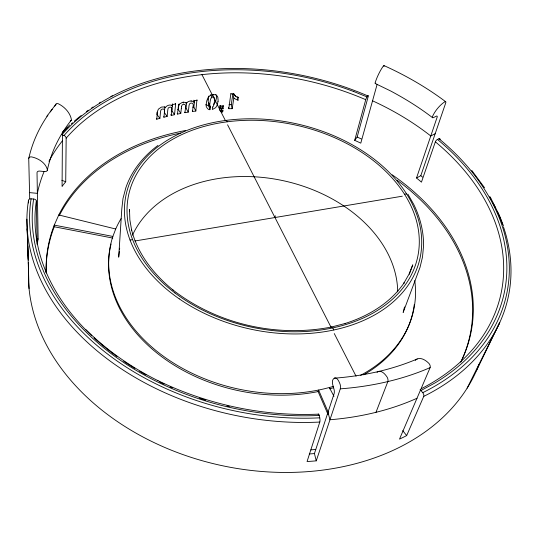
<?xml version="1.0" encoding="UTF-8"?>
<svg xmlns="http://www.w3.org/2000/svg" width="538" height="538" viewBox="0 0 538 538"><rect width="100%" height="100%" fill="white"/><g stroke="black" fill="none" stroke-linecap="round" stroke-linejoin="round"><path stroke-width="0.81" d="M62.448 132.025L62.085 186.356A227.076 167.022 12.1 0 1 65.723 181.763L66.161 138.152A2.455 1.594 39.8 0 0 64.029 135.515L61.883 134.695M129.376 211.192L129.497 209.524L129.86 219.874L131.682 230.392L131.534 229.726C137.688 254.071 153.922 274.595 173.182 290.143M208.179 99.88L208.569 96.894M157.049 112.16L156.84 114.459L159.9 118.313L156.746 119.214L156.35 118.737M156.746 119.214L157.493 111.353L158.401 109.147L161.393 107.109L163.518 106.907L165.227 107.788L166.168 106.625A3.793 2.596 -36.7 0 1 167.325 105.784L168.387 105.327A5.622 3.921 -37 0 1 169.255 105.118A4.822 3.349 -36.8 0 1 170.997 105.179L172.49 106.053L172.301 104.069M159.9 118.313L160.539 111.581A11.722 7.754 -38.9 0 1 160.66 110.868C160.761 108.649 164.857 108.037 164.507 110.767A18.164 12.3 -36.1 0 1 164.46 111.87L163.942 117.217L167.143 116.403L167.775 110.075A24.566 16.503 -37.2 0 1 167.863 109.429C167.547 106.914 172.234 105.993 171.884 108.952A18.561 12.811 -33.8 0 1 171.837 109.92L171.797 110.364M164.843 106.847L164.359 111.897M178.919 104.096L178.885 104.453M175.321 103.417L175.65 103.908L174.507 114.702L171.272 115.421L172.584 104.056M181.36 108.192L181.535 106.739M178.872 104.594L178.34 109.483L180.775 113.437L177.506 114.076L177.19 113.585M181.346 108.333L180.775 113.437M220.351 105.623L221.515 109.987L223.001 110.915L222.167 112.086L220.587 111.359L219.786 110.297L219.867 105.656M177.506 114.076L178.367 106.389L179.362 104.123L182.476 102.334L184.675 102.307L186.417 103.33L187.406 102.24A3.759 2.703 -29.8 0 1 188.603 101.494L189.706 101.124A5.575 4.075 -30 0 1 190.6 100.983A4.775 3.484 -29.8 0 1 192.396 101.191L193.909 102.186L193.821 100.209M119.322 251.461L118.69 257.157L121.796 209.1L122.994 198.509L125.872 187.661C131.729 170.58 143.559 156.107 157.97 145.435M119.503 249.834L119.685 248.206M196.935 99.799L195.852 111.03L192.523 111.487L193.182 106.013A18.373 13.289 -26.6 0 0 193.256 105.044C193.68 102.159 188.912 102.576 189.107 105.192A24.378 17.243 -30.5 0 0 189.006 105.838L188.26 112.133L184.958 112.677L185.57 107.365A17.969 12.798 -29.2 0 0 185.65 106.255C186.02 103.572 181.851 103.794 181.683 105.999A11.614 8.117 -32.2 0 0 181.535 106.739M186.693 102.516L186.04 108.151L188.26 112.133M218.031 101.346L217.191 105.105L215.704 107.634L212.355 109.53L212.718 106.914M195.852 111.03L193.848 107.035L194.669 100.35M215.382 94.782L213.236 94.594L211.004 95.098A4.681 3.531 -22.3 0 0 209.753 95.798L208.051 97.634L206.814 100.693A26.934 19.711 -24.8 0 0 206.276 104.278C204.648 108.111 213.203 113.619 208.401 105.697L208.744 103.074L208.166 101.689A18.803 13.921 -23.2 0 1 208.186 99.88M209.995 109.718L210.351 107.096L208.744 103.074M221.387 108.891L223.035 108.831L223.29 105.529M232.194 108.676L231.219 104.661L232.86 94.056L233.848 98.071L232.194 108.676L228.778 108.703L230.91 93.383M238.273 97.176L237.971 100.256L237.164 96.497M274.965 217.534L275.342 215.785M47.283 170.418C51.09 152.059 59.597 134.803 71.285 120.182M213.976 104.399L214.561 100.667A23.147 17.404 -18.9 0 0 214.642 99.315L214.232 97.486A1.742 1.305 -21.5 0 0 211.764 97.385M404.515 306.936L403.157 312.457L420.023 267.339L422.498 257.056L423.554 245.913C423.789 231.522 420.097 217.318 413.756 204.453L407.898 194.137M354.69 140.357L365.739 99.685A2.179 0.417 -66.4 0 1 367.03 96.914L367.871 95.831A2.179 0.417 -66.4 0 1 368.241 96.436L357.145 137.055L354.69 140.357A227.076 167.022 12.1 0 1 360.79 143.142L377.138 84.311M328.032 414.455L318.119 391.57L318.59 390.043L328.53 412.949M318.153 414.583A2.993 0.74 86.8 0 1 319.229 415.397L319.78 417.891A2.999 0.746 86.7 0 1 319.794 422.054L307.064 461.53A234.514 172.624 12.1 0 0 316.257 460.844L340.285 388.84A3.1 0.894 85.3 0 0 340.043 384.125A21.513 6.12 85.1 0 0 332.706 380.117A3.033 0.861 85.4 0 0 332.713 384.589L334.024 389.317A3.04 0.861 85.3 0 1 334.138 393.547L314.434 453.554L316.257 460.844M333.331 386.392A155.011 113.989 12.1 0 1 329.323 387.528L324.01 388.866A155.011 113.989 12.1 0 1 163.828 356.546A155.011 113.989 12.1 0 1 112.872 236.431L115.704 229.006A155.011 113.989 12.1 0 1 121.063 218.65M416.52 177.997L437.145 117.19A2.3 0.941 -51.6 0 0 436.244 116.195L433.372 117.634A2.307 0.948 -51.6 0 1 432.572 116.329A16.053 6.523 -51.8 0 1 444.61 101.938A2.32 0.948 -52 0 1 445.753 102.832L420.803 175.677L416.52 177.997A227.076 167.022 12.1 0 1 421.449 182.147L435.363 141.83A2.253 0.948 -49.6 0 1 437.468 139.436L438.995 138.717A2.253 0.941 -49.6 0 1 439.929 139.678M409.324 274.266L412.767 264.851L408.941 274.326L403.702 283.418L404.112 282.86C390.252 303.143 368.18 316.25 345.093 323.493L345.551 323.378L331.455 327.03M375.988 412.31L387.858 381.57A3.06 1.278 75.8 0 0 387.044 377.01A21.238 8.736 75.6 0 0 377.03 372.397M415.242 360.406A20.874 10.821 65.1 0 1 428.82 363.311A3.006 1.58 65.4 0 1 430.124 367.609L399.505 439.109A234.514 172.624 12.1 0 0 406.674 435.585L423.742 396.385A244.75 173.068 12.1 0 0 503.534 227.09M476.325 370.938L499.755 322.518L467.132 388.167M185.489 130.526A215.758 159.49 12.1 0 0 58.777 214.965L54.264 225.113A215.758 159.49 12.1 0 0 46.214 272.853M46.86 116.269L56.026 104.09M221.091 107.849L222.167 112.086M211.306 97.849L211.77 97.385L210.694 94.715M375.746 83.121L375.638 83.249A2.246 0.484 -65.4 0 1 375.302 82.24A15.609 3.336 -65.4 0 1 383.352 66.033A2.253 0.484 -65.6 0 1 383.944 66.483M62.193 132.691L69.718 124.897M213.875 103.982L215.657 101.379L216.619 97.331A26.086 19.798 -17.1 0 0 216.679 96.463L216.693 94.95M435.175 133.72L430.77 135.98A237.392 167.432 12.1 0 0 372.552 100.814M420.077 389.761A2.892 1.5 62.9 0 1 420.951 390.534L434.865 383.002A240.009 169.322 12.1 0 0 437.461 139.436M417.259 358.96C390.978 370.11 362.706 376.055 334.293 378.187M172.644 104.56L175.65 103.908M171.259 110.909L171.891 110.774L174.507 114.702M177.708 109.604L178.34 109.483M130.041 240.035L132.59 239.612M404.509 194.231L406.594 193.882M134.809 241.011L402.303 196.202M331.852 326.929C276.875 337.851 217.191 324.286 172.839 289.868M185.402 108.252L186.04 108.151M194.09 100.707L197.184 100.297M192.779 107.176L193.848 107.035M220.035 106.161L223.445 106.033M318.691 414.132C263.311 416.594 207.527 404.697 157.688 380.527L157.95 380.662C131.548 367.494 106.961 350.574 86.04 329.72M231.044 93.888L233.848 93.874L233.727 93.37M229.027 104.668L231.219 104.661M36.476 238.906L38.137 239.054A227.076 167.022 12.1 0 0 37.23 244.245M208.401 105.697L205.778 104.614M29.556 192.617L37.371 193.35A237.392 167.432 12.1 0 1 44.103 171.548M112.872 236.431L54.264 225.113L54.264 226.767A215.402 159.463 12.1 0 0 46.181 272.827M54.264 226.767L112.778 238.065M58.777 214.965L115.704 229.006M238.381 97.681L237.621 97.405A11.52 8.729 -10.7 0 1 235.577 96.188M353.863 91.581L367.03 96.914M61.857 180.27L65.723 181.763M383.977 65.582C405.753 75.394 426.58 87.391 445.693 101.736M375.295 83.531L390.393 90.848C405.06 98.669 419.257 107.425 432.431 117.587M220.788 106.517L220.513 106.316A2.065 1.553 -16.9 0 1 220.237 105.939L220.176 105.791M210.351 107.096L209.793 105.71M420.951 390.534L422.707 392.632A2.898 1.506 62.8 0 1 423.742 396.385M402.74 430.656L406.674 435.585M471.759 170.418L484.583 187.796M164.487 106.813L165.227 107.788M163.579 116.733L163.942 117.217M164.298 112.509L167.143 116.403M171.804 105.071L172.49 106.053M170.761 114.688L171.272 115.421M185.98 102.583L186.417 103.33M184.669 112.18L184.958 112.677M490.192 196.921L499.56 215.785M193.512 101.433L193.909 102.186M329.323 387.528L333.997 396.324M192.261 110.983L192.523 111.487M226.458 120.344L227.211 121.803M332.76 327.898L333.829 329.982M201.945 74.647L225.274 120.297M227.567 124.789L331.206 327.575M334.266 333.567L356.062 376.217M499.802 216.35L503.507 226.074M219.578 107.661L219.746 108.165M222.113 105.811L223.035 108.831M222.846 110.411L223.001 110.915M327.978 412.316L329.969 419.754A245.18 173.075 12.1 0 0 416.997 398.261M228.442 107.439L228.778 108.703M213.028 94.365L213.109 95.307A22.381 16.893 -18.9 0 1 213.115 95.502M183.29 101.991L183.303 102.294A17.384 12.441 -29.2 0 1 183.276 103.094M28.258 260.13L27.176 228.731L29.052 288.55M28.346 262.611L28.575 269.222L28.346 262.544M26.9 219.148L27.707 243.351M27.794 245.853L28.238 259.202M91.742 335.712A236.976 167.426 12.1 0 1 36.349 201.037A2.643 1.816 8.6 0 0 33.686 199.026L31.056 198.838A2.643 1.816 8.8 0 0 28.474 200.492L28.534 202.981M47.889 115.186A253.122 173.001 12.1 0 0 28.736 158.576L29.704 198.562M36.349 201.037L37.122 244.07M38.137 239.054L37.021 172.745A2.683 1.883 11.9 0 1 39.651 171.084L44.735 171.582A2.683 1.896 11.8 0 0 47.331 169.598A18.864 13.255 12.5 0 0 31.829 156.948A2.724 1.93 12.8 0 0 28.736 158.576M191.138 100.902L191.138 101.063A17.781 12.919 -26.6 0 1 191.124 101.386M435.363 141.83A236.976 167.426 12.1 0 1 421.429 388.631M229.336 406.493A236.976 167.426 12.1 0 1 226.955 405.934M205.738 400.144A236.976 167.426 12.1 0 1 199.551 398.167M172.409 387.844A236.976 167.426 12.1 0 1 170.129 386.849M164.124 384.112A236.976 167.426 12.1 0 1 159.678 381.987M145.966 374.872A236.976 167.426 12.1 0 1 139.685 371.301M134.756 368.355A236.976 167.426 12.1 0 1 123.72 361.247M116.901 356.472A236.976 167.426 12.1 0 1 94.089 337.898M66.161 138.152A236.976 167.426 12.1 0 1 365.739 99.685M132.476 235.16A137.479 101.433 12.1 0 1 282.753 180.593A137.479 101.433 12.1 0 1 397.71 291.831M479.055 364.307A231.797 172.416 12.1 0 1 222.066 465.652A231.797 172.416 12.1 0 1 28.628 268.18M414.758 280.607A155.011 113.989 12.1 0 1 360.655 375.282M392.175 174.803A215.758 159.49 12.1 0 1 460.824 362M315.739 449.412A215.758 159.49 12.1 0 1 310.89 449.896M357.145 137.055A234.514 172.624 12.1 0 1 361.341 138.945M420.803 175.677A234.514 172.624 12.1 0 1 422.512 177.089M314.434 453.554A227.076 167.022 12.1 0 1 309.283 453.964M319.794 422.054A244.75 173.068 12.1 0 1 28.474 200.499M63.107 131.985A244.75 173.068 12.1 0 1 67.822 127.183M71.366 123.834A244.75 173.068 12.1 0 1 72.549 122.765M74.345 121.171A244.75 173.068 12.1 0 1 81.157 115.535M86.329 111.635A244.75 173.068 12.1 0 1 88.313 110.209M91.675 107.896A244.75 173.068 12.1 0 1 93.034 106.988M99.295 103.034A244.75 173.068 12.1 0 1 100.714 102.18M110.889 96.531A244.75 173.068 12.1 0 1 112.381 95.764M489.567 196.767A244.75 173.068 12.1 0 1 490.79 198.878M493.131 203.142A244.75 173.068 12.1 0 1 495.693 208.159M497.415 211.784A244.75 173.068 12.1 0 1 502.7 224.716M235.436 95.502A12.643 9.428 -9.5 0 1 232.934 94.009M238.038 100.135A12.219 9.092 -9.6 0 1 233.916 98.024M235.55 96.215A6.913 5.326 -14.2 0 1 233.808 93.888M215.382 94.782A4.634 3.517 -21.7 0 1 216.478 95.313L217.809 97.217L218.125 100.176A26.053 19.684 -17.4 0 1 218.011 101.346M213.828 104.412A6.106 4.539 -20.5 0 1 212.819 106.954M208.67 96.88A10.632 7.942 -22.3 0 1 208.751 96.1M211.246 97.835A7.25 5.4 -22.1 0 0 210.493 99.718A22.65 16.705 -23.5 0 0 210.217 100.909L209.807 104.049A18.474 13.618 -23.1 0 0 209.766 105.717M220.97 107.99A4.903 3.625 -15.4 0 1 219.78 107.587M414.267 304.616A154.756 113.969 12.1 0 1 363.715 374.811M333.627 387.676A154.756 113.969 12.1 0 1 329.639 388.826M318.119 391.57A154.756 113.969 12.1 0 1 164.588 358.812A154.756 113.969 12.1 0 1 111.057 244.044M397.158 180.237A215.402 159.463 12.1 0 1 460.871 361.993M59.489 215.2A215.402 159.463 12.1 0 1 180.795 133.014M319.767 417.831A242.497 171.131 12.1 0 1 31.103 198.845M62.401 134.197A242.497 171.131 12.1 0 1 367.844 95.905M438.968 138.73A242.598 171.205 12.1 0 1 422.733 392.673M319.202 415.437A240.009 169.322 12.1 0 1 33.659 199.026M63.988 135.536A240.009 169.322 12.1 0 1 353.829 91.581M48.958 161.272A237.392 167.432 12.1 0 1 62.388 140.875M430.124 367.609A253.122 173.001 12.1 0 1 340.285 388.84M50.256 111.877A253.122 173.001 12.1 0 1 52.22 109.275M54.768 106.087A253.122 173.001 12.1 0 1 55.811 104.829A2.562 1.715 39 0 1 58.46 103.834A17.741 11.782 38.6 0 1 71.346 119.382A2.535 1.701 38.1 0 1 70.263 120.956M179.228 298.846A150.344 105.206 12.1 0 0 419.828 258.993A150.344 105.206 12.1 0 0 220.163 121.272A150.344 105.206 12.1 0 0 179.228 298.846M174.931 292.954A147.809 103.417 12.1 0 0 415.982 263.459A147.809 103.417 12.1 0 0 228.542 121.635A147.809 103.417 12.1 0 0 174.931 292.954"/></g></svg>
